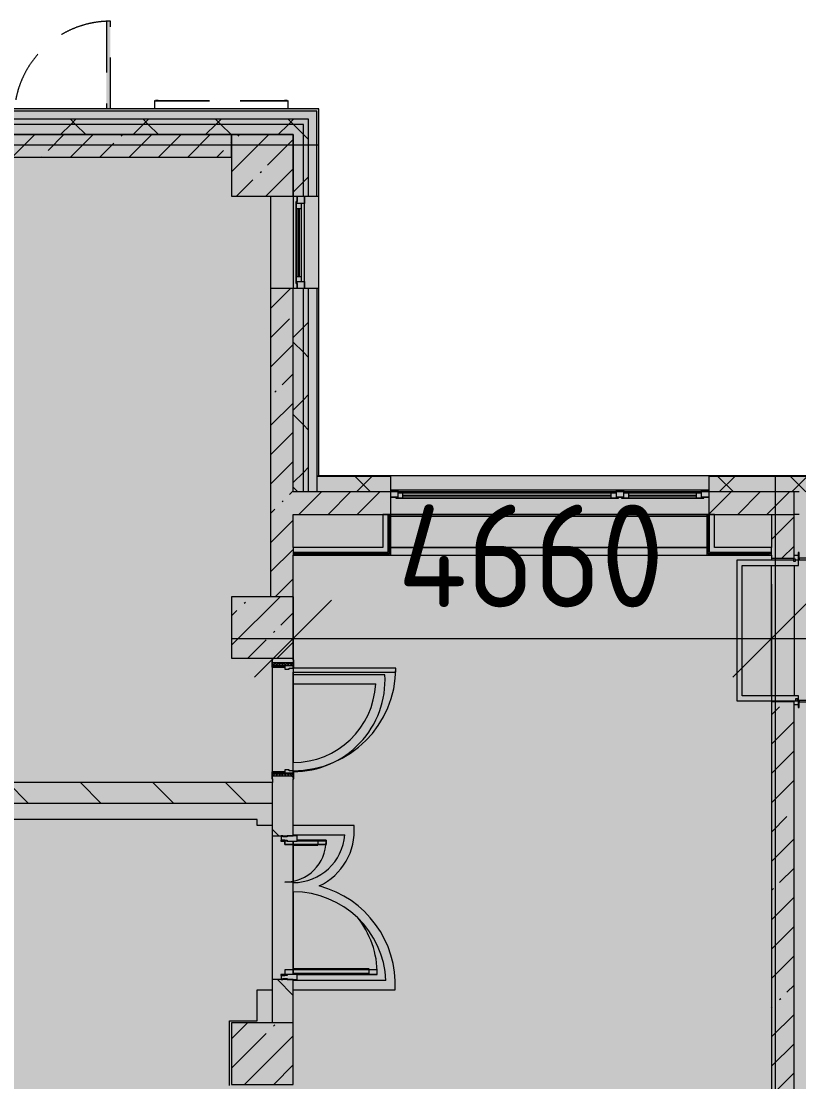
# Model space of a CAD drawing. Header units: millimetres. Extents: x -2911 to 185522, y -8553 to 29000.
# Drawn here: x 89472 to 97049, y 17875 to 28205 of the extents above; entities that cross this region are included whole.
import ezdxf

# ---------------------------------------------------------------- set-up
doc = ezdxf.new("R2010")
doc.units = ezdxf.units.MM
doc.linetypes.add('200_ШТРИХ__ш1_п0_6_', pattern=[800, 500, -300])
for name, color, linetype, lineweight in [('A-ANNO-DIMS', 7, 'Continuous', 9), ('A-ANNO-DIMS-500', 7, 'Continuous', 9), ('A-DETL-MBND-1', 7, '200_ШТРИХ__ш1_п0_6_', 9), ('A-WALL-4', 7, 'Continuous', 5), ('I-WALL-3', 7, 'Continuous', 5), ('S-COLS-2', 7, 'Continuous', 5), ('Оси', 7, 'Continuous', 9)]:
    doc.layers.add(name, color=color, linetype=linetype, lineweight=lineweight)
doc.layers.add('A-DETL-GENF-1', color=7, linetype='Continuous', lineweight=9, true_color=0xc0c0c0, transparency=0.4)
for name, color, linetype, lineweight, true_color in [('A-DETL-GENF-2', 7, 'Continuous', 5, 0xe2e2e2), ('A-DETL-GENF-4', 7, 'Continuous', 5, 0xb7b7b7), ('A-DOOR-2', 7, 'Continuous', 5, 0xaaaaaa), ('A-DOOR-3', 7, 'Continuous', 5, 0xe2e2e2), ('A-DOOR-4', 7, 'Continuous', 5, 0xb7b7b7), ('A-DOOR-FRAM-1', 7, 'Continuous', 5, 0xe2e2e2), ('A-DOOR-FRAM-2', 7, 'Continuous', 5, 0xaaaaaa), ('A-DOOR-FRAM-3', 7, 'Continuous', 5, 0xb7b7b7), ('A-FLOR-1', 7, 'Continuous', 5, 0xb7b7b7), ('A-GLAZ-3', 7, 'Continuous', 5, 0x737373), ('A-GLAZ-CWMG-2', 7, 'Continuous', 5, 0x737373), ('A-WALL-5', 7, 'Continuous', 9, 0x737373), ('A-WALL-6', 7, 'Continuous', 5, 0x737373), ('I-WALL-1', 7, 'Continuous', 5, 0xe7e7e7), ('I-WALL-2', 7, 'Continuous', 9, 0xe7e7e7), ('I-WALL-4', 7, 'Continuous', 5, 0x737373), ('S-COLS-1', 7, 'Continuous', 5, 0x737373)]:
    doc.layers.add(name, color=color, linetype=linetype, lineweight=lineweight, true_color=true_color)
doc.styles.add('ISOCPEUR_4', font='isocpeur.ttf', dxfattribs={"width": 0.9, "height": 1000})
doc.dimstyles.new('ISO-2_0_0_9К_Средний_округл2_1', dxfattribs={"dimscale": 304.8, "dimtxt": 995.981176, "dimasz": 2.46063, "dimexe": 1.968504, "dimexo": 0, "dimgap": 0, "dimtad": 1, "dimdec": 0, "dimrnd": 10, "dimzin": 0, "dimdsep": 46, "dimtxsty": 'ISOCPEUR_4', "dimblk1": 'OBLIQUE', "dimblk2": 'OBLIQUE', "dimsah": 1, "dimcen": 0.09, "dimdle": 1.968504, "dimazin": 0, "dimtfac": 1, "dimtdec": 4, "dimtix": 1, "dimtmove": 0, "dimatfit": 3, "dimfxl": 1, "dimtvp": 1, "dimtolj": 1, "dimtzin": 0, "dimarcsym": 2})
pattern_1 = [(45, (58512.3, 0), (-353.5534, 353.5534), []), (135, (58512.3, 0), (-353.5534, -353.5534), [])]
pattern_2 = [(45, (58512.3, 0), (-285.123, 285.123), []), (45, (58797.44, 0), (-285.123, 285.123), [504.031, -100.806, 16.764, -84.042])]
pattern_3 = [(135, (58512.3, 0), (-353.5534, -353.5534), [])]
pattern_4 = [(45, (58512.3, 0), (-530.33, 530.33), []), (135, (58512.3, 0), (-530.33, -530.33), [])]

# ---------------------------------------------------------------- blocks, each defined once
blk = doc.blocks.new('BSC_Колонна _Прямоугольная - 600х600-V115-2_7_1_птичка')
at = {"layer": 'S-COLS-2'}
h = blk.add_hatch(dxfattribs=at)
h.set_pattern_fill('FP_128', color=256, style=0, pattern_type=2)
h.set_pattern_definition([(45, (-33310, -18150), (-285.123, 285.123), []), (45, (-33024.88, -18150), (-285.123, 285.123), [504.031, -100.806, 16.764, -84.042])])
h.paths.add_polyline_path([(-300, -300), (300, -300), (300, 300), (-300, 300), (-300, 12)])
at = {"layer": 'S-COLS-1'}
for p, q in [((300, 300), (-300, 300)), ((-300, 300), (-300, -300)), ((300, -300), (300, 300)), ((-300, -300), (300, -300))]:
    blk.add_line(p, q, dxfattribs=at)
blk = doc.blocks.new('120_Окно_СКБ_2Ст - 120_Окно_СКБ_2Ст 3100х2500 _мал_створка слева_ 2-22446355-2_7_1_птичка')
at = {"layer": 'A-GLAZ-3'}
for p, q in [((-1550, -127), (-1550, -57)), ((-1550, -57), (-1480, -57)), ((1550, -57), (-1550, -57)), ((-1480, -57), (-1480, -127)), ((650, -87), (-1480, -87)), ((-1480, -87), (-1480, -127)), ((-1430, -137), (-1430, -87)), ((600, -137), (600, -87)), ((650, -127), (650, -57)), ((650, -57), (720, -57)), ((650, -127), (650, -87)), ((720, -57), (720, -127)), ((1480, -87), (720, -87)), ((720, -87), (720, -127)), ((770, -137), (770, -87)), ((1430, -137), (1430, -87)), ((1480, -127), (1480, -57)), ((1480, -57), (1550, -57)), ((1480, -127), (1480, -87)), ((1550, -57), (1550, -127)), ((-1480, -127), (-1550, -127)), ((-1550, -127), (-1500, -127)), ((-1480, -127), (-1500, -127)), ((-1500, -127), (-1500, -137)), ((-1500, -137), (670, -137)), ((670, -137), (-1500, -137)), ((-1430, -107), (600, -107)), ((600, -117), (-1430, -117)), ((720, -127), (650, -127)), ((670, -127), (650, -127)), ((670, -127), (700, -127)), ((670, -137), (670, -127)), ((720, -127), (700, -127)), ((700, -127), (700, -137)), ((700, -137), (1500, -137)), ((1500, -137), (700, -137)), ((770, -107), (1430, -107)), ((1430, -117), (770, -117)), ((1550, -127), (1480, -127)), ((1500, -127), (1480, -127)), ((1500, -127), (1550, -127)), ((1500, -137), (1500, -127))]:
    blk.add_line(p, q, dxfattribs=at)
blk = doc.blocks.new('120_Окно_СКБ_1Ст - 120_Окно_СКБ_1Ст 900х2500_h_-V139-2_7_1_птичка')
at = {"layer": 'A-GLAZ-3'}
for p, q in [((-450, -75), (-450, -5)), ((-450, -5), (-380, -5)), ((450, -5), (-450, -5)), ((-380, -75), (-450, -75)), ((-450, -75), (-400, -75)), ((-380, -75), (-400, -75)), ((-400, -75), (-400, -85)), ((-400, -85), (400, -85)), ((400, -85), (-400, -85)), ((-380, -5), (-380, -75)), ((380, -35), (-380, -35)), ((-380, -35), (-380, -75)), ((-330, -85), (-330, -35)), ((-330, -55), (330, -55)), ((330, -65), (-330, -65)), ((330, -85), (330, -35)), ((380, -75), (380, -5)), ((380, -5), (450, -5)), ((380, -75), (380, -35)), ((450, -75), (380, -75)), ((400, -75), (380, -75)), ((400, -75), (450, -75)), ((400, -85), (400, -75)), ((450, -5), (450, -75))]:
    blk.add_line(p, q, dxfattribs=at)
blk = doc.blocks.new('110_Дверь_СКБ_1Ст_Наружная - ДН-2д_л__ Дверь из подвала ЛК _900 мм в свету_ 3300 фрамуга метал-22954314-2_7_1_птичка')
at = {"layer": 'A-DETL-MBND-1'}
blk.add_hatch(color=256, dxfattribs=at).paths.add_polyline_path([(489.5, 115), (489.5, 970), (449.5, 970), (449.5, 115)])
for p, q in [((489.5, 970), (449.5, 970)), ((449.5, 970), (449.5, 115)), ((489.5, 115), (489.5, 970))]:
    blk.add_line(p, q, dxfattribs=at)
blk.add_arc((489.5, 30), 940, 90, 174.73278, dxfattribs=at)
blk = doc.blocks.new('BSC_Колонна _Прямоугольная - 600х600-V149-2_7_1_птичка')
at = {"layer": 'S-COLS-2'}
h = blk.add_hatch(dxfattribs=at)
h.set_pattern_fill('FP_152', color=256, style=0, pattern_type=2)
h.set_pattern_definition([(45, (-33310, -22300), (-285.123, 285.123), []), (45, (-33024.88, -22300), (-285.123, 285.123), [504.031, -100.806, 16.764, -84.042])])
h.paths.add_polyline_path([(-300, -300), (300, -300), (300, 300), (-300, 300)])
at = {"layer": 'S-COLS-1'}
for p, q in [((300, 300), (-300, 300)), ((-300, 300), (-300, -300)), ((300, -300), (300, 300)), ((-300, -300), (300, -300))]:
    blk.add_line(p, q, dxfattribs=at)
blk = doc.blocks.new('110_Дверь_СКБ_2Ст - Д-1 Лестничная клетка EIS60-V175-2_7_1_птичка')
at = {"layer": 'A-DOOR-3'}
for points in [[(-587.5, 110), (-587.5, 1010), (-637.5, 1010), (-637.5, 110)], [(662.5, 510), (612.5, 510), (612.5, 110), (662.5, 110)], [(712.5, 30), (697.5, 30), (697.5, -110), (712.5, -110)]]:
    blk.add_hatch(color=256, dxfattribs=at).paths.add_polyline_path(points)
h = blk.add_hatch(color=256, dxfattribs=at)
h.paths.add_polyline_path([(712.5, 110), (662.5, 110), (662.5, 60), (652.5, 60), (654.4, 30), (712.5, 30), (712.5, 90.1)])
h.paths.add_polyline_path([(-627.5, 60), (-637.5, 60), (-637.5, 110), (-687.5, 110), (-687.5, 30), (-627.5, 30)])
at = {"layer": 'A-DOOR-FRAM-1'}
for points in [[(-672.5, 110), (-672.5, 118), (-742.5, 118), (-742.5, 110)], [(767.5, 110), (767.5, 118), (697.5, 118), (697.5, 110)], [(-672.5, 30), (-687.5, 30), (-687.5, -110), (-672.5, -110)], [(-672.5, -110), (-742.5, -110), (-742.5, -118), (-672.5, -118)], [(767.5, -118), (767.5, -110), (697.5, -110), (697.5, -118)]]:
    blk.add_hatch(color=256, dxfattribs=at).paths.add_polyline_path(points)
at = {"layer": 'A-DOOR-2'}
for p, q in [((-637.5, 1010), (-637.5, 110)), ((-587.5, 1010), (-637.5, 1010)), ((-587.5, 110), (-587.5, 1010)), ((662.5, 510), (612.5, 510)), ((612.5, 510), (612.5, 110)), ((662.5, 110), (662.5, 510))]:
    blk.add_line(p, q, dxfattribs=at)
for centre, radius, start, end in [((-637.5, 110), 900, 0, 90), ((662.5, 110), 400, 90, 180)]:
    blk.add_arc(centre, radius, start, end, dxfattribs=at)
at = {"layer": 'A-DOOR-4'}
for p, q in [((-637.5, 110), (-587.5, 110)), ((612.5, 110), (662.5, 110))]:
    blk.add_line(p, q, dxfattribs=at)
at = {"layer": 'A-DOOR-FRAM-2'}
for p, q in [((-672.5, 118), (-742.5, 118)), ((-742.5, 118), (-742.5, 110)), ((-672.5, 110), (-672.5, 118)), ((767.5, 118), (697.5, 118)), ((697.5, 118), (697.5, 110)), ((767.5, 110), (767.5, 118))]:
    blk.add_line(p, q, dxfattribs=at)
at = {"layer": 'A-DOOR-FRAM-3'}
for p, q in [((-742.5, 110), (-672.5, 110)), ((-637.5, 110), (-687.5, 110)), ((-687.5, 110), (-687.5, 30)), ((-637.5, 60), (-637.5, 110)), ((662.5, 110), (662.5, 60)), ((712.5, 110), (662.5, 110)), ((697.5, 110), (767.5, 110)), ((712.5, 30), (712.5, 110)), ((-687.5, 30), (-627.5, 30)), ((-672.5, 30), (-687.5, 30)), ((-687.5, 30), (-687.5, -110)), ((-672.5, -110), (-672.5, 30)), ((-627.5, 60), (-637.5, 60)), ((-627.5, 30), (-627.5, 60)), ((662.5, 60), (652.5, 60)), ((652.5, 60), (652.5, 30)), ((652.5, 30), (712.5, 30)), ((712.5, 30), (697.5, 30)), ((697.5, 30), (697.5, -110)), ((712.5, -110), (712.5, 30)), ((-672.5, -110), (-742.5, -110)), ((-742.5, -110), (-742.5, -118)), ((-742.5, -118), (-672.5, -118)), ((-687.5, -110), (-672.5, -110)), ((-672.5, -118), (-672.5, -110)), ((697.5, -110), (712.5, -110)), ((767.5, -110), (697.5, -110)), ((697.5, -110), (697.5, -118)), ((697.5, -118), (767.5, -118)), ((767.5, -118), (767.5, -110))]:
    blk.add_line(p, q, dxfattribs=at)
blk = doc.blocks.new('Указатель_Домовой_Квартальный_По грани - Указатель одинарный-23221565-2_7_1_птичка')
at = {"layer": 'A-DETL-MBND-1'}
for p, q in [((32260, 27430), (32260, 27350)), ((32261, 27430), (32260, 27430)), ((32260, 27430), (32295, 27430)), ((32270, 27432), (32270, 27430)), ((32295, 27432), (32270, 27432)), ((32270, 27432), (32295, 27432)), ((32295, 27432), (32275, 27432)), ((32275, 27432), (32295, 27432)), ((32295, 27432), (33525, 27432)), ((32295, 27430), (33525, 27430)), ((33525, 27432), (33545, 27432)), ((33545, 27432), (33525, 27432)), ((33525, 27432), (33550, 27432)), ((33550, 27432), (33525, 27432)), ((33525, 27430), (33560, 27430)), ((33550, 27430), (33550, 27432)), ((33560, 27430), (33559, 27430)), ((33560, 27350), (33560, 27430))]:
    blk.add_line(p, q, dxfattribs=at)
blk = doc.blocks.new('110_Дверь_СКБ_1Ст_Внутренняя1 - Д-4б _огнестойкая EI 30_-32701367-2_7_1_птичка')
at = {"layer": 'A-DOOR-2'}
h = blk.add_hatch(dxfattribs=at)
h.set_pattern_fill('FP_100', color=256, style=0, pattern_type=2)
h.set_pattern_definition([(135, (1751.41, 164.685), (-14.14214, -14.14214), []), (225, (1751.41, 164.685), (14.14214, -14.14214), [])])
h.paths.add_polyline_path([(562.5, 100), (537.5, 100), (537.5, -100), (562.5, -100)])
at = {"layer": 'A-DOOR-3'}
h = blk.add_hatch(color=256, dxfattribs=at)
h.paths.add_polyline_path([(537.5, 100), (512.5, 100), (512.5, 60), (502.5, 60), (502.5, 20), (537.5, 20)])
h.paths.add_polyline_path([(-477.5, 60), (-487.5, 60), (-487.5, 100), (-512.5, 100), (-512.5, 20), (-477.5, 20)])
at = {"layer": 'A-DOOR-FRAM-1'}
for points in [[(-447.5, 739.6), (-447.5, 1100), (-487.5, 1100), (-487.5, 100), (-447.5, 100), (-447.5, 592.5)], [(-497.5, 100), (-497.5, 108), (-567.5, 108), (-567.5, 100)], [(592.5, 108), (522.5, 108), (522.5, 100), (592.5, 100)], [(-497.5, 20), (-512.5, 20), (-512.5, -100), (-497.5, -100)], [(537.5, 20), (522.5, 20), (522.5, -100), (537.5, -100)], [(-497.5, -108), (-497.5, -100), (-567.5, -100), (-567.5, -108)], [(592.5, -100), (522.5, -100), (522.5, -108), (592.5, -108)]]:
    blk.add_hatch(color=256, dxfattribs=at).paths.add_polyline_path(points)
at = {"layer": 'A-DOOR-FRAM-2'}
h = blk.add_hatch(dxfattribs=at)
h.set_pattern_fill('FP_101', color=256, style=0, pattern_type=2)
h.set_pattern_definition([(45, (-371.384, 164.685), (-14.1421, 14.1421), []), (135, (-371.384, 164.685), (-14.1421, -14.1421), [])])
h.paths.add_polyline_path([(-512.5, 100), (-537.5, 100), (-537.5, -100), (-512.5, -100)])
at = {"layer": 'A-DOOR-4'}
for p, q in [((-487.5, 1100), (-487.5, 100)), ((-447.5, 1100), (-487.5, 1100)), ((-447.5, 100), (-447.5, 1100)), ((-487.5, 100), (-447.5, 100))]:
    blk.add_line(p, q, dxfattribs=at)
blk.add_arc((-487.5, 100), 1000, 360, 90, dxfattribs=at)
at = {"layer": 'A-DOOR-FRAM-3'}
for p, q in [((-497.5, 108), (-567.5, 108)), ((-567.5, 108), (-567.5, 100)), ((-497.5, 100), (-497.5, 108)), ((592.5, 108), (522.5, 108)), ((522.5, 108), (522.5, 100)), ((592.5, 100), (592.5, 108)), ((-567.5, 100), (-497.5, 100)), ((-512.5, 100), (-537.5, 100)), ((-537.5, 100), (-537.5, -100)), ((-487.5, 100), (-512.5, 100)), ((-512.5, 100), (-512.5, 20)), ((-512.5, -100), (-512.5, 100)), ((-497.5, 100), (-512.5, 100)), ((-512.5, 100), (-512.5, 99)), ((-512.5, 99), (-497.5, 99)), ((-512.5, 20), (-477.5, 20)), ((-497.5, 20), (-512.5, 20)), ((-512.5, 20), (-512.5, -100)), ((-497.5, 99), (-497.5, 100)), ((-497.5, -100), (-497.5, 20)), ((-487.5, 60), (-487.5, 100)), ((-477.5, 60), (-487.5, 60)), ((-477.5, 20), (-477.5, 60)), ((512.5, 60), (502.5, 60)), ((502.5, 60), (502.5, 20)), ((502.5, 20), (537.5, 20)), ((512.5, 100), (512.5, 60)), ((537.5, 100), (512.5, 100)), ((537.5, 100), (522.5, 100)), ((522.5, 100), (522.5, 99)), ((522.5, 100), (592.5, 100)), ((522.5, 99), (537.5, 99)), ((537.5, 20), (522.5, 20)), ((522.5, 20), (522.5, -100)), ((537.5, 20), (537.5, 100)), ((562.5, 100), (537.5, 100)), ((537.5, 100), (537.5, -100)), ((537.5, 99), (537.5, 100)), ((537.5, -100), (537.5, 20)), ((562.5, -100), (562.5, 100)), ((-497.5, -100), (-567.5, -100)), ((-567.5, -100), (-567.5, -108)), ((-537.5, -100), (-512.5, -100)), ((-512.5, -100), (-497.5, -100)), ((-497.5, -108), (-497.5, -100)), ((522.5, -100), (537.5, -100)), ((592.5, -100), (522.5, -100)), ((522.5, -100), (522.5, -108)), ((537.5, -100), (562.5, -100)), ((592.5, -108), (592.5, -100)), ((-567.5, -108), (-497.5, -108)), ((522.5, -108), (592.5, -108))]:
    blk.add_line(p, q, dxfattribs=at)
blk = doc.blocks.new('Прямоугольный импост - Импост структурный с накладкой - 160мм Темный-32479175-2_7_1_птичка')
at = {"layer": 'A-GLAZ-CWMG-2'}
for p, q in [((-50, 40), (-50, 140)), ((-50, 140), (0, 140)), ((0, 140), (0, 40)), ((-40, 40), (-50, 40)), ((-50, -17), (-50, 0)), ((-50, 0), (-40, 0)), ((-40, 0), (-40, 40)), ((-10, 40), (-10, 0)), ((0, 40), (-10, 40)), ((-10, 0), (0, 0)), ((0, 0), (0, -17)), ((0, -17), (-50, -17))]:
    blk.add_line(p, q, dxfattribs=at)
blk = doc.blocks.new('Дверь_Витражная_остекление_ - Д-39_л_ Актовый-V230-2_7_1_птичка')
at = {"layer": 'A-DETL-GENF-2'}
for points in [[(650, 593), (650, 920), (605, 920), (605, 20), (650, 20), (650, 140)], [(-615, 40), (-615, 420), (-660, 420), (-660, 140), (-650, 140), (-650, 40), (-660, 40), (-660, 20), (-615, 20)]]:
    blk.add_hatch(color=256, dxfattribs=at).paths.add_polyline_path(points)
at = {"layer": 'A-DETL-GENF-4'}
for p, q in [((596, 840), (596, 100)), ((650, 920), (605, 920)), ((605, 920), (605, 20)), ((650, 920), (605, 920)), ((605, 920), (605, 20)), ((650, 840), (605, 840)), ((640, 840), (640, 100)), ((650, 920), (650, 140)), ((650, 140), (650, 920)), ((-660, 420), (-615, 420)), ((-660, 420), (-660, 140)), ((-615, 420), (-660, 420)), ((-660, 420), (-660, 140)), ((-615, 420), (-615, 20)), ((-615, 20), (-615, 420)), ((-660, 340), (-615, 340)), ((-650, 340), (-650, 140)), ((-606, 340), (-606, 100)), ((-650, 100), (-615, 100)), ((-615, 20), (-650, 20)), ((-650, 20), (-615, 20)), ((650, 100), (605, 100)), ((605, 20), (650, 20)), ((605, 20), (650, 20)), ((650, 40), (650, 20)), ((650, 20), (650, 40))]:
    blk.add_line(p, q, dxfattribs=at)
at = {"layer": 'A-DOOR-4'}
for p, q in [((650, 920), (650, 140)), ((-650, 420), (-650, 140)), ((-650, 20), (-660, 20)), ((-660, 20), (-660, -20)), ((-650, 40), (-650, 20)), ((-650, -20), (-650, 20)), ((650, 40), (650, 20)), ((660, 20), (650, 20)), ((650, 20), (650, -20)), ((660, -20), (660, 20)), ((-660, -20), (-650, -20)), ((650, -20), (660, -20))]:
    blk.add_line(p, q, dxfattribs=at)
for centre, radius, start, end in [((650, 20), 900, 90, 128.5974), ((-650, 20), 400, 360, 90), ((650, 20), 900, 174.8223, 180)]:
    blk.add_arc(centre, radius, start, end, dxfattribs=at)
blk = doc.blocks.new('Прямоугольный импост - Импост структурный с накладкой - 160мм Темный-32479277-2_7_1_птичка')
at = {"layer": 'A-GLAZ-CWMG-2'}
for p, q in [((0, 140), (-50, 140)), ((-50, 140), (-50, 40)), ((0, 40), (0, 140)), ((-50, 40), (-40, 40)), ((-40, 0), (-50, 0)), ((-50, 0), (-50, -17)), ((-40, 40), (-40, 0)), ((-10, 0), (-10, 40)), ((-10, 40), (0, 40)), ((0, 0), (-10, 0)), ((0, -17), (0, 0)), ((-50, -17), (0, -17))]:
    blk.add_line(p, q, dxfattribs=at)
blk = doc.blocks.new('Зашивка приборов отопления22 - Зашивка приборов отопления-33321747-2_7_1_птичка')
at = {"layer": 'A-WALL-6'}
for p, q in [((37288, 26888), (34188, 26888)), ((34188, 26567), (37268, 26567)), ((37268, 26567), (34188, 26567)), ((34188, 26492), (37268, 26492))]:
    blk.add_line(p, q, dxfattribs=at)
blk = doc.blocks.new('DIMBLOCK162-2_7_1_птичка')
at = {"layer": 'A-ANNO-DIMS-500'}
for p, q in [((96782, 22721), (96782, 21591)), ((96782, 22191), (96782, 22721)), ((92122, 22600), (92122, 21591)), ((92122, 22191), (92122, 22600)), ((91522, 22191), (97382, 22191))]:
    blk.add_line(p, q, dxfattribs=at)
at = {"layer": 'A-ANNO-DIMS-500', "lineweight": 20}
for p, q in [((92122, 22191), (92497, 22566)), ((96782, 22191), (97157, 22566)), ((92122, 22191), (91747, 21816)), ((96782, 22191), (96407, 21816))]:
    blk.add_line(p, q, dxfattribs=at)
at = {"layer": 'A-ANNO-DIMS-500', "color": 0, "insert": (93140, 23497), "char_height": 1000, "width": 3148.83, "attachment_point": 1, "line_spacing_factor": 1.149209, "style": 'ISOCPEUR_4'}
blk.add_mtext('4660', dxfattribs=at)
blk = doc.blocks.new('_Oblique')
at = {"color": 0, "linetype": 'ByBlock', "lineweight": -2}
blk.add_line((-0.5, -0.5), (0.5, 0.5), dxfattribs=at)

msp = doc.modelspace()

# ---------------------------------------------------------------- hatches: boundary and pattern name
at = {"layer": 'A-DETL-GENF-1'}
msp.add_hatch(color=256, dxfattribs=at).paths.add_polyline_path([(91687.3379, -280), (97272.3157, -280), (97272.3157, 23777.7217), (92372.3157, 23777.7217), (92372.3157, 27350), (62364.3157, 27350), (62364.3157, 15358), (58244.3157, 15358), (58244.3157, -280), (90759.8178, -280)])
at = {"layer": 'A-WALL-4'}
h = msp.add_hatch(dxfattribs=at)
h.set_pattern_fill('FP_85', color=256, style=0, pattern_type=2)
h.set_pattern_definition(pattern_1)
h.paths.add_polyline_path([(92222.3157, 27200), (92222.3157, 27250), (78122.5724, 27250), (78122.5724, 27200), (92151.0979, 27200)])
h.paths.add_polyline_path([(74522.5722, 27200), (75422.5723, 27200), (75422.5723, 27250), (74522.5722, 27250)])
h.paths.add_polyline_path([(73136.9373, 27200), (73622.5722, 27200), (73622.5722, 27250), (72201.3157, 27250), (72201.3157, 27200), (72209.4173, 27200)])
h.paths.add_polyline_path([(76322.5723, 27200), (77222.5724, 27200), (77222.5724, 27250), (76322.5723, 27250)])
h = msp.add_hatch(dxfattribs=at)
h.set_pattern_fill('FP_85', color=256, style=0, pattern_type=2)
h.set_pattern_definition(pattern_1)
h.paths.add_polyline_path([(91687.3379, 27100), (92122.3157, 27100), (92122.3157, 27200), (78122.5724, 27200), (78122.5724, 27100), (90759.8178, 27100)])
h.paths.add_polyline_path([(72822.3157, 27100), (73622.5722, 27100), (73622.5722, 27200), (72201.3157, 27200), (72201.3157, 27100), (72222.3157, 27100)])
h.paths.add_polyline_path([(74522.5722, 27100), (75422.5723, 27100), (75422.5723, 27200), (74522.5722, 27200)])
h.paths.add_polyline_path([(76622.5723, 27100), (77222.5723, 27100), (77222.5724, 27200), (76322.5723, 27200), (76322.5723, 27100)])
h = msp.add_hatch(dxfattribs=at)
h.set_pattern_fill('FP_85', color=256, style=0, pattern_type=2)
h.set_pattern_definition(pattern_1)
h.paths.add_polyline_path([(92222.3157, 23620), (92222.3157, 25599.9999), (92122.3157, 25599.9999), (92122.3157, 23620), (92151.0979, 23620)])
h.paths.add_polyline_path([(92122.3157, 26499.9999), (92222.3157, 26499.9999), (92222.3157, 27200), (92122.3157, 27200), (92122.3157, 26839.1607)])
h = msp.add_hatch(dxfattribs=at)
h.set_pattern_fill('FP_85', color=256, style=0, pattern_type=2)
h.set_pattern_definition(pattern_1)
h.paths.add_polyline_path([(92272.3157, 23620), (92272.3157, 25599.9999), (92222.3157, 25599.9999), (92222.3157, 23620)])
h.paths.add_polyline_path([(92222.3157, 26499.9999), (92272.3157, 26499.9999), (92272.3157, 27250), (92222.3157, 27250), (92222.3157, 26839.1607)])
h = msp.add_hatch(dxfattribs=at)
h.set_pattern_fill('FP_85', color=256, style=0, pattern_type=2)
h.set_pattern_definition(pattern_1)
h.paths.add_polyline_path([(92404.4399, 23620), (93072.3157, 23620), (93072.3157, 23770), (92352.3157, 23770), (92352.3157, 23620), (92372.3157, 23620)])
h.paths.add_polyline_path([(97272.3157, 23620), (97272.3157, 23770), (96172.3157, 23770), (96172.3157, 23620), (97252.458, 23620)])
at = {"layer": 'I-WALL-1'}
msp.add_hatch(color=256, dxfattribs=at).paths.add_polyline_path([(93047.3157, 23079), (93047.3157, 23400), (92997.3157, 23400), (92997.3157, 23079)])
at = {"layer": 'I-WALL-2'}
for points in [[(96177.3157, 23029), (96227.3157, 23029), (96227.3157, 23399), (96177.3157, 23399), (96177.3157, 23368.464)], [(93047.3157, 23029), (93047.3157, 23079), (92122.3157, 23079), (92122.3157, 23029), (92614.8579, 23029)], [(96227.3157, 23029), (96782.3157, 23029), (96782.3157, 23079), (96227.3157, 23079)]]:
    msp.add_hatch(color=256, dxfattribs=at).paths.add_polyline_path(points)
at = {"layer": 'I-WALL-3'}
h = msp.add_hatch(dxfattribs=at)
h.set_pattern_fill('FP_93', color=256, style=0, pattern_type=2)
h.set_pattern_definition(pattern_2)
h.paths.add_polyline_path([(91522.3157, 26879.9999), (91522.3157, 27099.9999), (89122.3157, 27099.9999), (89122.3157, 26879.9999), (90759.8178, 26879.9999)])
h.paths.add_polyline_path([(88522.3157, 26879.9999), (88522.3157, 27099.9999), (84922.3157, 27099.9999), (84922.3157, 26879.9999)])
h.paths.add_polyline_path([(84322.3157, 26879.9999), (84322.3157, 27099.9999), (81022.3157, 27099.9999), (81022.3157, 26879.9999), (81484.6175, 26879.9999)])
h = msp.add_hatch(dxfattribs=at)
h.set_pattern_fill('FP_93', color=256, style=0, pattern_type=2)
h.set_pattern_definition(pattern_2)
h.paths.add_polyline_path([(92122.3157, 22600), (92122.3157, 25599.9999), (91902.3157, 25599.9999), (91902.3157, 22600)])
h = msp.add_hatch(dxfattribs=at)
h.set_pattern_fill('FP_93', color=256, style=0, pattern_type=2)
h.set_pattern_definition(pattern_2)
h.paths.add_polyline_path([(92614.8579, 23400), (93072.3157, 23400), (93072.3157, 23620), (92122.3157, 23620), (92122.3157, 23400), (92449.2488, 23400)])
h.paths.add_polyline_path([(96324.938, 23400), (97002.3157, 23400), (97002.3157, 23620), (96172.3157, 23620), (96172.3157, 23400)])
h = msp.add_hatch(dxfattribs=at)
h.set_pattern_fill('FP_93', color=256, style=0, pattern_type=2)
h.set_pattern_definition(pattern_2)
h.paths.add_polyline_path([(96782.3157, 11200), (97002.3157, 11200), (97002.3157, 12125), (96782.3157, 12125), (96782.3157, 11221.0258)])
h.paths.add_polyline_path([(97002.3157, 13525), (97002.3157, 21575), (96782.3157, 21575), (96782.3157, 13525)])
h.paths.add_polyline_path([(97002.3157, 22975), (97002.3157, 23400), (96782.3157, 23400), (96782.3157, 22975)])
h = msp.add_hatch(dxfattribs=at)
h.set_pattern_fill('FP_197', color=256, style=0, pattern_type=2)
h.set_pattern_definition(pattern_4)
h.paths.add_polyline_path([(93059.8157, 23016.5), (93059.8157, 23029), (92122.3157, 23029), (92122.3157, 23016.5), (92614.8579, 23016.5)])
h = msp.add_hatch(dxfattribs=at)
h.set_pattern_fill('FP_197', color=256, style=0, pattern_type=2)
h.set_pattern_definition(pattern_4)
h.paths.add_polyline_path([(93072.3157, 23004), (93072.3157, 23016.5), (92122.3157, 23016.5), (92122.3157, 23004), (92614.8579, 23004)])
h = msp.add_hatch(dxfattribs=at)
h.set_pattern_fill('FP_197', color=256, style=0, pattern_type=2)
h.set_pattern_definition(pattern_4)
h.paths.add_polyline_path([(96164.8157, 23004), (96782.3157, 23004), (96782.3157, 23016.5), (96164.8157, 23016.5)])
h = msp.add_hatch(dxfattribs=at)
h.set_pattern_fill('FP_197', color=256, style=0, pattern_type=2)
h.set_pattern_definition(pattern_4)
h.paths.add_polyline_path([(96324.938, 23016.5), (96782.3157, 23016.5), (96782.3157, 23029), (96177.3157, 23029), (96177.3157, 23016.5), (96227.3157, 23016.5)])
h = msp.add_hatch(dxfattribs=at)
h.set_pattern_fill('FP_96', color=256, style=0, pattern_type=2)
h.set_pattern_definition(pattern_3)
h.paths.add_polyline_path([(92122.3157, 20790), (92122.3157, 20855), (91922.3157, 20855), (91922.3157, 20790)])
h.paths.add_polyline_path([(91922.3157, 21955), (92122.3157, 21955), (92122.3157, 22000), (91922.3157, 22000), (91922.3157, 21985)])
h = msp.add_hatch(dxfattribs=at)
h.set_pattern_fill('FP_96', color=256, style=0, pattern_type=2)
h.set_pattern_definition(pattern_3)
h.paths.add_polyline_path([(91922.3157, 20590), (91922.3157, 20790), (89122.3157, 20790), (89122.3157, 20590), (90759.8178, 20590)])
h = msp.add_hatch(dxfattribs=at)
h.set_pattern_fill('FP_96', color=256, style=0, pattern_type=2)
h.set_pattern_definition(pattern_3)
h.paths.add_polyline_path([(91922.3157, 18450.0001), (92122.3157, 18450.0001), (92122.3157, 18870.0001), (91922.3157, 18870.0001)])
h.paths.add_polyline_path([(92122.3157, 20270.0001), (92122.3157, 20790), (91922.3157, 20790), (91922.3157, 20270.0001)])
at = {"layer": 'S-COLS-2'}
h = msp.add_hatch(dxfattribs=at)
h.set_pattern_fill('FP_93', color=256, style=0, pattern_type=2)
h.set_pattern_definition(pattern_2)
h.paths.add_polyline_path([(92122.3157, 26499.9999), (92122.3157, 27099.9999), (91522.3157, 27099.9999), (91522.3157, 26499.9999), (91687.3379, 26499.9999)])

# ---------------------------------------------------------------- linework, layer by layer
at = {"layer": 'A-DETL-MBND-1'}
msp.add_line((97052.3157, 23619.7217), (97002.3157, 23619.7217), dxfattribs=at)
at = {"layer": 'A-FLOR-1'}
for p, q in [((96152.3157, 23380), (93072.3157, 23380)), ((97052.3157, 23400), (97002.3157, 23400)), ((93072.3157, 23079), (96152.3157, 23079)), ((93073.3157, 23003), (92122.3157, 23003)), ((96762.3157, 23003), (96152.3157, 23003)), ((96997.3157, 22954.3468), (96445.6667, 22954.3468)), ((96445.6667, 22954.3468), (96445.6667, 21584.4648)), ((96762.3157, 23000), (96762.3157, 23003)), ((96782.3157, 23000), (96762.3157, 23000)), ((97044.3157, 23000), (97002.3157, 23000)), ((97045.6667, 22954.3468), (97017.3157, 22954.3468)), ((97045.6667, 22904.3468), (97045.6667, 22954.3468)), ((96495.6667, 21634.4648), (96495.6667, 22904.3468)), ((96495.6667, 22904.3468), (97045.6667, 22904.3468)), ((92122.3157, 21865), (92122.3157, 21840)), ((92122.3157, 20905), (92122.3157, 21865)), ((93015.9179, 21840), (92122.3157, 21840)), ((92122.3157, 21750), (92122.3157, 20985)), ((92122.3157, 21750), (92926.3213, 21750)), ((97045.6667, 21634.4648), (96495.6667, 21634.4648)), ((97045.6667, 21590), (97045.6667, 21634.4648)), ((96445.6667, 21584.4648), (97044.3157, 21584.4648)), ((97001.6324, 21550), (97044.3157, 21550)), ((91772.3157, 20429), (89122.3157, 20429)), ((91772.3157, 20370.0001), (91772.3157, 20429)), ((91922.3157, 20370.0001), (91772.3157, 20370.0001)), ((92715.2111, 20370.0001), (92122.3157, 20370.0001)), ((92122.3157, 20280.0001), (92625.729, 20280.0001)), ((92122.3157, 20220.0001), (92122.3157, 19815.0001)), ((92122.3157, 18920.0001), (92122.3157, 20220.0001)), ((92122.3157, 19725.0001), (92122.3157, 18920.0001)), ((93026.4313, 18860.0001), (92122.3157, 18860.0001)), ((91772.3157, 18470.0001), (91772.3157, 18770.0001)), ((91772.3157, 18770.0001), (91922.3157, 18770.0001)), ((92122.3157, 18770.0001), (93116.0586, 18770.0001)), ((91502.3157, 17840.0001), (91502.3157, 18470.0001)), ((91502.3157, 18470.0001), (91772.3157, 18470.0001))]:
    msp.add_line(p, q, dxfattribs=at)
for centre, radius, start, end in [((92122.3157, 21790), 895, 270, 3.20254887), ((92122.3157, 21790), 805, 270, 357.15183188), ((92122.3157, 20320.0001), 595, 295.28402342, 4.82045617), ((92122.3157, 20320.0001), 505, 270, 355.45696154), ((92122.3157, 18820.0001), 995, 357.11960197, 75.20241862), ((92122.3157, 18820.0001), 905, 2.5332354, 90)]:
    msp.add_arc(centre, radius, start, end, dxfattribs=at)
at = {"layer": 'A-WALL-4'}
msp.add_line((100422.3157, 23778), (92372.3157, 23778), dxfattribs=at)
at = {"layer": 'A-WALL-5'}
for p, q in [((92352.3157, 27330), (78122.5724, 27330)), ((92352.3157, 26499.9999), (92352.3157, 27330)), ((92272.3157, 27250), (78122.5724, 27250)), ((92222.3157, 27200), (78122.5724, 27200)), ((92222.3157, 26499.9999), (92222.3157, 27200)), ((92272.3157, 26499.9999), (92272.3157, 27250)), ((91522.3157, 27099.9999), (89122.3157, 27099.9999)), ((92122.3157, 23620), (92122.3157, 25599.9999)), ((92222.3157, 23620), (92222.3157, 25599.9999)), ((92272.3157, 23620), (92272.3157, 25599.9999)), ((92352.3157, 25599.9999), (92352.3157, 23620)), ((92372.3157, 23770), (92352.3157, 23770)), ((92372.3157, 23773), (92355.4873, 23773)), ((92372.3157, 23778), (92372.3157, 23773)), ((93072.3157, 23773), (92373.2774, 23773)), ((93072.3157, 23770), (92373.8884, 23770)), ((98317.3157, 23773), (96172.3157, 23773)), ((98314.3157, 23770), (96172.3157, 23770)), ((93072.3157, 23620), (92372.3157, 23620)), ((97002.3157, 23620), (96172.3157, 23620)), ((93047.3157, 23029), (93047.3157, 23400)), ((93059.8157, 23016.5), (93059.8157, 23400)), ((96164.8157, 23016.5), (96164.8157, 23399)), ((96177.3157, 23029), (96177.3157, 23399)), ((92122.3157, 23079), (92122.3157, 23004)), ((96782.3157, 23004), (96782.3157, 23079)), ((93047.3157, 23029), (92122.3157, 23029)), ((93059.8157, 23016.5), (92122.3157, 23016.5)), ((96782.3157, 23016.5), (96164.8157, 23016.5)), ((96782.3157, 23029), (96177.3157, 23029))]:
    msp.add_line(p, q, dxfattribs=at)
at = {"layer": 'A-WALL-6'}
for p, q in [((92372.3157, 27350), (78122.5724, 27350)), ((92372.3157, 23778), (92372.3157, 27350)), ((89122.3157, 27100), (92122.3157, 27100)), ((92122.3157, 27100), (92122.3157, 25599.9999)), ((92122.3157, 26499.9999), (92372.3157, 26499.9999)), ((92372.3157, 25599.9999), (92122.3157, 25599.9999)), ((93072.3157, 23620), (93072.3157, 23777.7217)), ((96172.3157, 23777.7217), (96172.3157, 23620)), ((97052.3157, 23620), (92352.3157, 23620)), ((96997.3157, 22965), (96997.3157, 22945)), ((97017.3157, 22965), (96997.3157, 22965)), ((96997.3157, 22945), (97017.3157, 22945)), ((97017.3157, 22945), (97017.3157, 22965)), ((97037.3157, 21605), (97017.3157, 21605)), ((97017.3157, 21605), (97017.3157, 21585)), ((97037.3157, 21585), (97037.3157, 21605)), ((97017.3157, 21585), (97037.3157, 21585))]:
    msp.add_line(p, q, dxfattribs=at)
at = {"layer": 'I-WALL-4'}
for p, q in [((91522.3157, 26879.9999), (91522.3157, 27099.9999)), ((89322.3157, 26879.9999), (91522.3157, 26879.9999)), ((91902.3157, 26499.9999), (91902.3157, 22600)), ((92122.3157, 25599.9999), (91902.3157, 25599.9999)), ((92352.3157, 23620), (92122.3157, 23620)), ((93072.3157, 23004), (93072.3157, 23620)), ((96172.3157, 23620), (96172.3157, 23400)), ((97002.3157, 22965), (97002.3157, 23620)), ((92122.3157, 23079), (92122.3157, 23400)), ((92122.3157, 23400), (97002.3157, 23400)), ((92997.3157, 23400), (92997.3157, 23079)), ((93072.3157, 23400), (92997.3157, 23400)), ((96152.3157, 23399), (96152.3157, 23004)), ((96227.3157, 23399), (96152.3157, 23399)), ((96227.3157, 23079), (96227.3157, 23399)), ((96782.3157, 23400), (96782.3157, 23079)), ((92997.3157, 23079), (92122.3157, 23079)), ((96782.3157, 23079), (96227.3157, 23079)), ((92122.3157, 22600), (92122.3157, 23004)), ((92122.3157, 23004), (93072.3157, 23004)), ((96152.3157, 23004), (96782.3157, 23004)), ((96782.3157, 23004), (96782.3157, 22954.3468)), ((96782.3157, 22975), (97002.3157, 22975)), ((96782.3157, 21634.4648), (96782.3157, 22904.3468)), ((97002.3157, 22904.3468), (97002.3157, 21634.4648)), ((91922.3157, 22000), (91922.3157, 21985)), ((91922.3157, 20895), (91922.3157, 21915)), ((92122.3157, 21985), (92122.3157, 22000)), ((96782.3157, 21584.4648), (96782.3157, 13518.0453)), ((97002.3157, 21575), (96782.3157, 21575)), ((97002.3157, 11200), (97002.3157, 21584.4648)), ((91922.3157, 20790), (89322.3157, 20790)), ((91922.3157, 20825), (91922.3157, 20790)), ((91922.3157, 18450.0001), (91922.3157, 20790)), ((92122.3157, 20790), (92122.3157, 20825)), ((92122.3157, 20270.0001), (92122.3157, 20790)), ((89122.3157, 20590), (91922.3157, 20590)), ((91922.3157, 20270.0001), (92122.3157, 20270.0001)), ((92122.3157, 18870.0001), (91922.3157, 18870.0001)), ((92122.3157, 18450.0001), (92122.3157, 18870.0001))]:
    msp.add_line(p, q, dxfattribs=at)
at = {"layer": 'S-COLS-1'}
for p, q in [((92122.3157, 27099.9999), (91522.3157, 27099.9999)), ((91522.3157, 27099.9999), (91522.3157, 26499.9999)), ((92122.3157, 26499.9999), (92122.3157, 27099.9999)), ((91522.3157, 26499.9999), (92122.3157, 26499.9999))]:
    msp.add_line(p, q, dxfattribs=at)
at = {"layer": 'Оси'}
for p, q in [((79872.3157, 26999.9998), (92372.3157, 26999.9998)), ((96822.3157, 11277.7217), (96822.3157, 23777.7217))]:
    msp.add_line(p, q, dxfattribs=at)

# ---------------------------------------------------------------- block references
at = {"layer": 'A-DETL-MBND-1'}
for name, p in [('110_Дверь_СКБ_1Ст_Наружная - ДН-2д_л__ Дверь из подвала ЛК _900 мм в свету_ 3300 фрамуга метал-22954314-2_7_1_птичка', (89852.8157, 27235)), ('Указатель_Домовой_Квартальный_По грани - Указатель одинарный-23221565-2_7_1_птичка', (58512.3157, 0))]:
    msp.add_blockref(name, p, dxfattribs=at)
at = {"layer": 'A-DOOR-4'}
for name, p, rotation in [('110_Дверь_СКБ_2Ст - Д-1 Лестничная клетка EIS60-V175-2_7_1_птичка', (97162.3157, 22287.5), 269.9999999999999), ('110_Дверь_СКБ_1Ст_Внутренняя1 - Д-4б _огнестойкая EI 30_-32701367-2_7_1_птичка', (92022.3157, 21417.5), 270), ('Дверь_Витражная_остекление_ - Д-39_л_ Актовый-V230-2_7_1_птичка', (92022.3157, 19570.0001), 269.9999999999996)]:
    msp.add_blockref(name, p, dxfattribs=dict(at, rotation=rotation))
at = {"layer": 'A-GLAZ-3', "rotation": 269.9999999999999}
msp.add_blockref('120_Окно_СКБ_1Ст - 120_Окно_СКБ_1Ст 900х2500_h_-V139-2_7_1_птичка', (92237.3157, 26049.9999), dxfattribs=at)
at = {"layer": 'A-GLAZ-3'}
msp.add_blockref('120_Окно_СКБ_2Ст - 120_Окно_СКБ_2Ст 3100х2500 _мал_створка слева_ 2-22446355-2_7_1_птичка', (94622.3157, 23695), dxfattribs=at)
at = {"layer": 'A-GLAZ-CWMG-2', "extrusion": (0, 0, -1), "rotation": 90.00000000000041}
msp.add_blockref('Прямоугольный импост - Импост структурный с накладкой - 160мм Темный-32479175-2_7_1_птичка', (-92022.3157, 20270.0001), dxfattribs=at)
at = {"layer": 'A-GLAZ-CWMG-2', "rotation": 269.9999999999996}
msp.add_blockref('Прямоугольный импост - Импост структурный с накладкой - 160мм Темный-32479277-2_7_1_птичка', (92022.3157, 18870.0001), dxfattribs=at)
at = {"layer": 'A-WALL-6'}
msp.add_blockref('Зашивка приборов отопления22 - Зашивка приборов отопления-33321747-2_7_1_птичка', (58884.5324, -3488.3702), dxfattribs=at)
at = {"layer": 'S-COLS-1'}
for name, p in [('BSC_Колонна _Прямоугольная - 600х600-V149-2_7_1_птичка', (91822.3157, 22300)), ('BSC_Колонна _Прямоугольная - 600х600-V115-2_7_1_птичка', (91822.3157, 18150.0001))]:
    msp.add_blockref(name, p, dxfattribs=at)

# ---------------------------------------------------------------- dimensions: what is measured, and where the dimension line sits
at = {"layer": 'A-ANNO-DIMS'}
dim = msp.add_linear_dim(base=(96782.3157, 22190.9896), p1=(92122.3157, 22600), p2=(96782.3157, 22721.3197), dimstyle='ISO-2_0_0_9К_Средний_округл2_1', override={"dimpost": '<>', "dimfxl": 4661.578965}, dxfattribs=at)
dim.commit()
dim.dimension.update_dxf_attribs({"geometry": 'DIMBLOCK162-2_7_1_птичка', "text_midpoint": (94452.3157, 22690.9896)})

doc.saveas('drawing.dxf')
